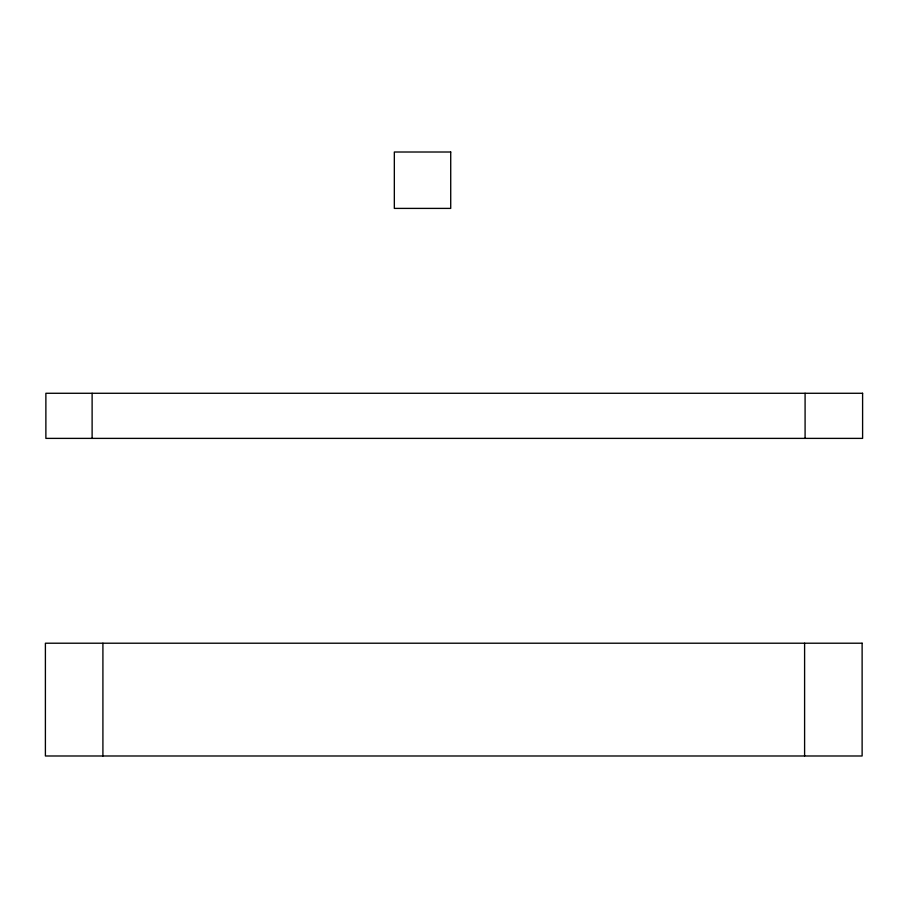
<?xml version="1.0" encoding="UTF-8"?>
<svg xmlns="http://www.w3.org/2000/svg" width="908" height="908" viewBox="0 0 908 908"><rect width="100%" height="100%" fill="white"/><g stroke="black" fill="none" stroke-linecap="round" stroke-linejoin="round"><path stroke-width="1.36" d="M805.09 393.277L805.09 438.382M804.601 643.216L804.601 755.989M102.91 643.216L102.91 755.989M92.117 393.277L92.117 438.382M450.72 152.011L394.333 152.011L394.333 208.397L450.72 208.397L450.72 152.011M862.6 393.277L45.877 393.277L45.877 438.382L862.6 438.382L862.6 393.277M862.123 643.216L45.4 643.216L45.4 755.989L862.123 755.989L862.123 643.216"/></g></svg>
